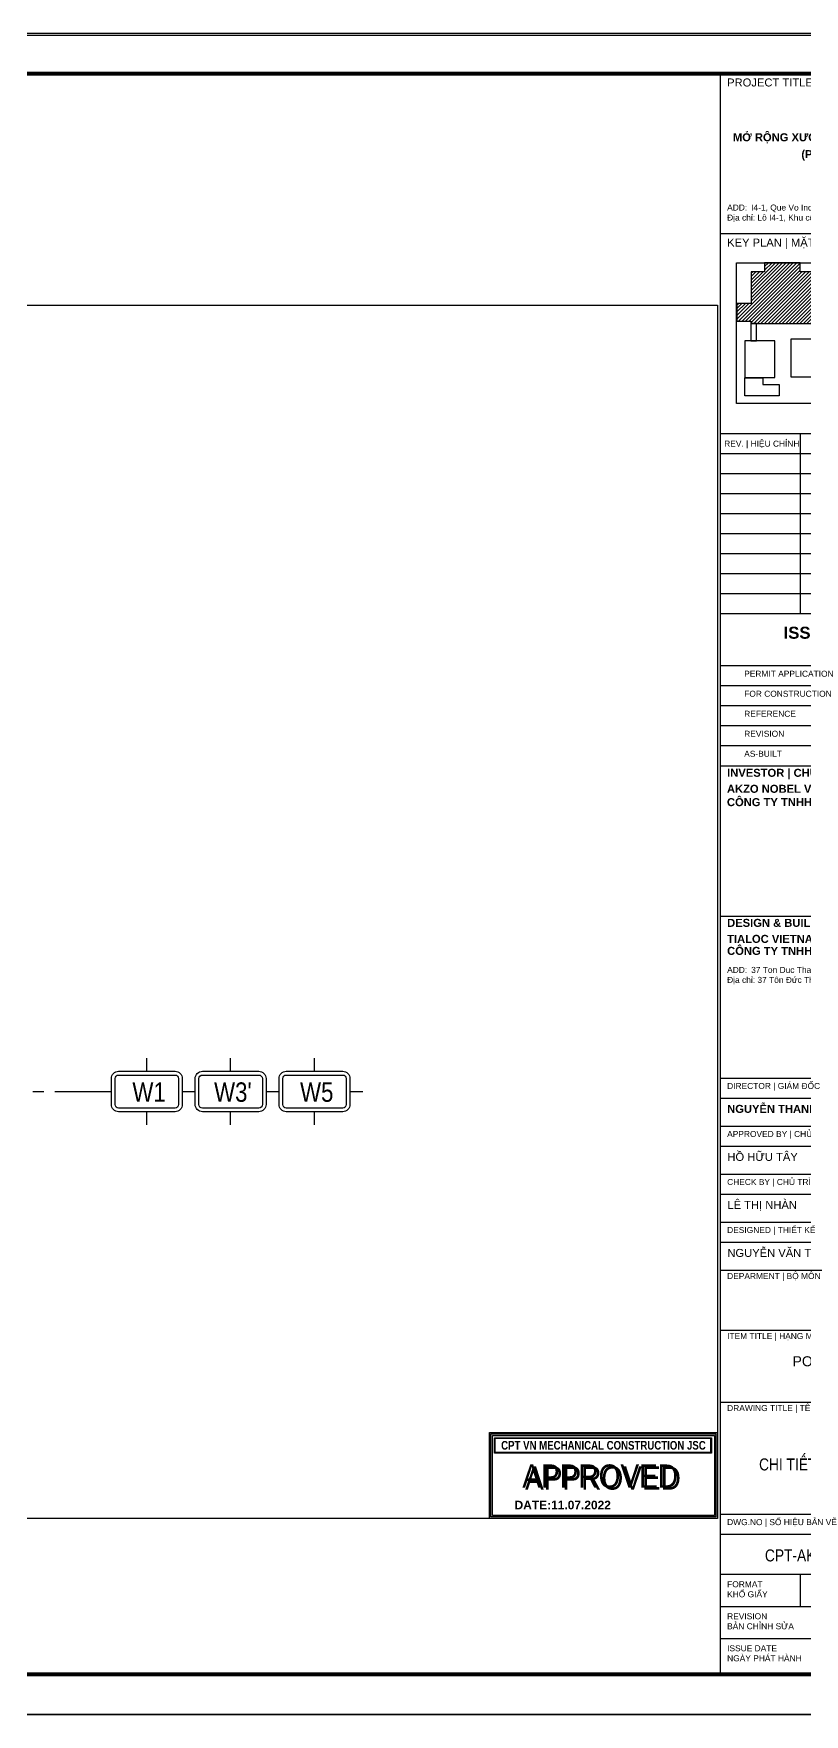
# Model space of a CAD drawing. Header units: inches. Extents: x 340055 to 349452, y -34649 to -30845.
# Drawn here: x 348013.8 to 348237.1, y -33306 to -32819 of the extents above; entities that cross this region are included whole.
import ezdxf
from ezdxf.enums import TextEntityAlignment as Align

# ---------------------------------------------------------------- set-up
doc = ezdxf.new("R2010")
doc.units = ezdxf.units.IN
doc.header["$MEASUREMENT"] = 0
doc.linetypes.add('CENTER2', pattern=[28.575, 19.05, -3.175, 3.175, -3.175])
for name, color, linetype in [('0 @ 1', 7, 'Continuous'), ('1', 1, 'Continuous'), ('3', 3, 'Continuous'), ('7', 7, 'Continuous'), ('8', 8, 'Continuous'), ('9', 9, 'Continuous'), ('DIM', 8, 'Continuous'), ('NET IN', 3, 'Continuous')]:
    doc.layers.add(name, color=color, linetype=linetype)
doc.layers.add('Cover text', color=7, linetype='Continuous', true_color=0x52370f)
for name, color, linetype, lineweight in [('TEXT @ 1', 7, 'Continuous', 20), ('TL-TIILE BLOCK A2$0$TL-TITLE BLOCK - TEXT @ 1', 7, 'Continuous', 25), ('TL-TIILE BLOCK A2$0$TL-TITLE BLOCK 1', 7, 'Continuous', 50), ('TL-TIILE BLOCK A2$0$TL-TITLE BLOCK 2', 7, 'Continuous', 25), ('TL-TITLE BLOCK - TEXT', 7, 'Continuous', 25)]:
    doc.layers.add(name, color=color, linetype=linetype, lineweight=lineweight)
doc.styles.add('2501', font='', dxfattribs={"height": 250})
doc.styles.add('hx2', font='')
doc.styles.add('HX3', font='')
doc.styles.add('TIEU DE', font='', dxfattribs={"width": 0.8})
doc.styles.add('TL-TIILE BLOCK A2$0$MEP-TEXT T.BLOCK 1', font='arial.ttf', dxfattribs={"height": 1.5})
doc.styles.add('TL-TIILE BLOCK A2$0$MEP-TEXT T.BLOCK 2', font='arial.ttf')
doc.styles.add('TL-TIILE BLOCK A2$0$MEP-TEXT T.BLOCK 3', font='arial.ttf', dxfattribs={"height": 3})
doc.styles.get('2501').set_extended_font_data('.VnArialH', bold=True)
doc.styles.get('hx2').set_extended_font_data('.VnArial NarrowH')
doc.styles.get('HX3').set_extended_font_data('.VnBlackH')
doc.styles.get('TIEU DE').set_extended_font_data('.VnArial NarrowH')

# ---------------------------------------------------------------- blocks, each defined once
blk = doc.blocks.new('TENTRUC')
at = {"layer": '7'}
for p, q in [((0, 8.27), (0, 10.26)), ((-7.48, 5.13), (-5.48, 5.13)), ((5.48, 5.13), (7.48, 5.13)), ((0, 0), (0, 2))]:
    blk.add_line(p, q, dxfattribs=at)
blk.add_lwpolyline([(-4.36, 8.27), (4.36, 8.27, -0.414214), (5.48, 7.14), (5.48, 3.12, -0.414214), (4.36, 2), (-4.36, 2, -0.414214), (-5.48, 3.12), (-5.48, 7.14, -0.414214)], format="xyb", close=True, dxfattribs=at)
at = {"layer": '8', "ltscale": 15}
blk.add_lwpolyline([(-4.36, 7.68), (4.36, 7.68, -0.414214), (4.9, 7.14), (4.9, 3.12, -0.414214), (4.36, 2.58), (-4.36, 2.58, -0.414214), (-4.9, 3.12), (-4.9, 7.14, -0.414214)], format="xyb", close=True, dxfattribs=at)
at = {"layer": '3', "style": 'hx2'}
blk.add_attdef('TR', text='', height=2.9, dxfattribs=at).set_placement((-0.16, 3.83), align=Align.CENTER)
blk = doc.blocks.new('DAUKIEMSOAT')
at = {"layer": '1'}
h = blk.add_hatch(color=10, dxfattribs=at)
h.dxf.hatch_style = 1
h.paths.add_polyline_path([(-1009.3, -10752.83), (-1009.3, -10728.79), (-944.11, -10728.79), (-944.11, -10752.83)], flags=16)
h.paths.add_polyline_path([(-1009.73, -10753.26), (-1009.73, -10728.36), (-943.68, -10728.36), (-943.68, -10753.26)])
h = blk.add_hatch(color=10, dxfattribs=at)
h.dxf.hatch_style = 1
h.paths.add_polyline_path([(-945.66, -10734.13), (-1008.05, -10734.13), (-1008.05, -10730.05), (-945.66, -10730.05)], flags=16)
h.paths.add_polyline_path([(-945.4, -10729.86), (-945.4, -10734.33), (-1008.24, -10734.33), (-1008.24, -10729.86)])
at = {"layer": '1', "color": 10}
for points in [[(-1009.73, -10753.26), (-1009.73, -10728.36), (-943.68, -10728.36), (-943.68, -10753.26)], [(-1009.3, -10752.83), (-1009.3, -10728.79), (-944.11, -10728.79), (-944.11, -10752.83)], [(-1008.87, -10752.4), (-1008.87, -10729.22), (-944.54, -10729.22), (-944.54, -10752.4)], [(-945.4, -10729.86), (-945.4, -10734.33), (-1008.24, -10734.33), (-1008.24, -10729.86)], [(-945.66, -10734.13), (-1008.05, -10734.13), (-1008.05, -10730.05), (-945.66, -10730.05)]]:
    blk.add_lwpolyline(points, close=True, dxfattribs=at)
at = {"layer": '1', "color": 10, "style": '2501', "width": 0.8}
blk.add_text('CPT VN MECHANICAL CONSTRUCTION JSC', height=2.5, dxfattribs=at).set_placement((-1006.34, -10733.32))
at = {"layer": '1', "color": 10, "style": 'HX3', "width": 0.9}
blk.add_text('APPROVED', height=6.75, dxfattribs=at).set_placement((-977.64, -10744.37), align=Align.CENTER)
at = {"layer": '1', "color": 251, "linetype": 'Continuous', "true_color": 0x645e5e, "style": 'HX3', "width": 0.9}
blk.add_text('APPROVED', height=6.75, dxfattribs=at).set_placement((-976.82, -10744.92), align=Align.CENTER)
at = {"layer": '1', "color": 10, "style": '2501'}
blk.add_attdef('DATE', text='', height=2.48, dxfattribs=at).set_placement((-1002.45, -10749.37), align=Align.MIDDLE_LEFT)
blk = doc.blocks.new('A$C57dc6cef')
at = {"layer": 'DIM', "color": 1}
blk.add_blockref('DAUKIEMSOAT', (1009.73, 10753.26), dxfattribs=at).add_auto_attribs({'DATE': 'DATE:11.07.2022'})
blk = doc.blocks.new('A$Cc64c765f')
at = {"layer": '9'}
blk.add_blockref('A$C57dc6cef', (-1.75, 0), dxfattribs=at)
blk = doc.blocks.new('kt kien truc 1')
at = {"layer": 'TL-TITLE BLOCK - TEXT', "ltscale": 5}
h = blk.add_hatch(dxfattribs=at)
h.set_pattern_fill('ANSI31', color=252, scale=5)
h.set_pattern_definition([(45, (0.60566, 1.00843), (-0.44194174, 0.44194174), [])])
h.paths.add_polyline_path([(545.12, 360.52), (542.22, 360.52), (542.22, 362.74), (533.38, 362.74), (533.38, 360.49), (529, 360.49), (529, 362.74), (520.15, 362.74), (520.15, 360.49), (516.81, 360.49), (516.81, 352.55), (513.24, 352.56), (513.24, 348.16), (516.7, 348.16), (516.7, 347.6), (538.32, 347.6), (538.32, 348.92), (545.12, 348.92)])
at = {"layer": 'Defpoints', "color": 8}
blk.add_lwpolyline([(0, 0), (594, 0), (594, 420), (0, 420)], close=True, dxfattribs=at)
at = {"layer": 'TL-TIILE BLOCK A2$0$TL-TITLE BLOCK 1', "const_width": 1}
blk.add_lwpolyline([(20, 10), (579, 10), (584, 15), (584, 405), (579, 410), (20, 410), (15, 405), (15, 15)], close=True, dxfattribs=at)
at = {"layer": 'TL-TIILE BLOCK A2$0$TL-TITLE BLOCK 2'}
for p, q in [((509, 410), (509, 10)), ((584, 370), (509, 370)), ((584, 320), (509, 320)), ((584, 320), (509, 320)), ((529, 320), (529, 275)), ((584, 315), (509, 315)), ((584, 310), (509, 310)), ((584, 305), (509, 305)), ((584, 300), (509, 300)), ((584, 295), (509, 295)), ((584, 290), (509, 290)), ((584, 285), (509, 285)), ((584, 280), (509, 280)), ((584, 275), (509, 275)), ((584, 262), (509, 262)), ((584, 257), (509, 257)), ((584, 252), (509, 252)), ((584, 247), (509, 247)), ((584, 242), (509, 242)), ((509, 237), (584, 237)), ((509, 199.5), (584, 199.5)), ((509, 159), (584, 159)), ((509, 154), (559, 154)), ((509, 147), (584, 147)), ((509, 142), (559, 142)), ((509, 135), (584, 135)), ((509, 130), (559, 130)), ((509, 123), (584, 123)), ((509, 118), (559, 118)), ((509, 111), (584, 111)), ((509, 96), (584, 96)), ((509, 78), (584, 78)), ((509, 50), (584, 50)), ((509, 45), (584, 45)), ((509, 35), (584, 35)), ((529, 35), (529, 27)), ((509, 27), (584, 27)), ((509, 19), (584, 19))]:
    blk.add_line(p, q, dxfattribs=at)
at = {"layer": 'TL-TITLE BLOCK - TEXT'}
for points in [[(513.08, 362.74), (578.82, 362.74), (578.82, 327.57), (513.08, 327.57)], [(518.14, 347.6), (516.7, 347.6), (516.7, 343.27), (518.14, 343.27)], [(522.74, 343.27), (515.2, 343.27), (515.2, 334.03), (522.74, 334.03)], [(526.77, 343.77), (548.22, 343.77), (548.22, 334.18), (526.77, 334.18)]]:
    blk.add_lwpolyline(points, close=True, dxfattribs=at)
for points in [[(545.12, 360.52), (542.22, 360.52), (542.22, 362.74), (533.38, 362.74), (533.38, 360.49), (529, 360.49), (529, 362.74), (520.15, 362.74), (520.15, 360.49), (516.81, 360.49), (516.81, 352.55), (513.24, 352.56), (513.24, 348.16), (516.7, 348.16), (516.7, 347.6), (538.32, 347.6), (538.32, 348.92), (545.12, 348.92), (545.12, 360.52)], [(515.19, 333.96), (519.69, 333.96), (519.68, 332.29), (523.77, 332.29), (523.77, 329.49), (515.19, 329.49), (515.19, 333.96), (515.19, 333.96)]]:
    blk.add_lwpolyline(points, dxfattribs=at)
at = {"layer": '0 @ 1', "insert": (510.79, 152.31), "char_height": 2, "attachment_point": 1, "style": 'TL-TIILE BLOCK A2$0$MEP-TEXT T.BLOCK 2'}
blk.add_mtext_dynamic_manual_height_columns('\\pt10;{\\fArial|b1|i0|c0|p34;NGUYỄN THANH BẢO}', width=32.1571, gutter_width=12.5, heights=[0], dxfattribs=at)
at = {"layer": 'TEXT @ 1', "attachment_point": 1, "style": 'TL-TIILE BLOCK A2$0$MEP-TEXT T.BLOCK 1'}
for s, width, insert, char_height in [('{\\C1;HỒ HỮU TÂY}', 50.8254, (510.84, 140.31), 2), ('{\\C1;LÊ THỊ NHÀN}', 50.8254, (510.84, 128.31), 2), ('{\\C1;NGUYỄN VĂN THẮNG}', 50.8254, (510.84, 116.31), 2), ('\\pi10.78205;{\\C1;POWDER WAREHOUSE\\P     KHU SƠN BỘT}', 64.0147, (516.35, 89.49), 2.5)]:
    blk.add_mtext_dynamic_manual_height_columns(s, width=width, gutter_width=15, heights=[0], dxfattribs=dict(at, insert=insert, char_height=char_height))
at = {"layer": 'TL-TIILE BLOCK A2$0$TL-TITLE BLOCK - TEXT @ 1', "attachment_point": 1}
for s, width, heights, insert, char_height, style in [('PROJECT TITLE | TÊN DỰ ÁN', 66.5482, [0], (510.78, 408.79), 2, 'TL-TIILE BLOCK A2$0$MEP-TEXT T.BLOCK 2'), ('\\pi0.50923;{\\fArial|b1|i0|c0|p34;MỞ RỘNG XƯỞNG SẢN XUẤT SƠN CÔNG NGHIỆP}', 68.8384, [0], (511.72, 395.1), 2, 'TL-TIILE BLOCK A2$0$MEP-TEXT T.BLOCK 3'), ('\\pi0.50924;{\\fArial|b1|i0|c0|p34;(POWER PROJECT)}', 32.1689, [0], (528.82, 390.88), 2, 'TL-TIILE BLOCK A2$0$MEP-TEXT T.BLOCK 3'), ('ADD:^II4-1, Que Vo Industrial Park, Bac Ninh Province, Viet Nam ', 66.5482, [0], (510.78, 377.29), 1.5, 'TL-TIILE BLOCK A2$0$MEP-TEXT T.BLOCK 1'), ('Địa chỉ: Lô I4-1, Khu công nghiệp Quế Võ, Bắc Ninh, Việt Nam', 66.5482, [0], (510.78, 374.79), 1.5, 'TL-TIILE BLOCK A2$0$MEP-TEXT T.BLOCK 1'), ('KEY PLAN | MẶT BẰNG ĐỊNH VỊ', 66.5482, [0], (510.78, 368.79), 2, 'TL-TIILE BLOCK A2$0$MEP-TEXT T.BLOCK 2'), ('REV. | HIỆU CHỈNH', 37.618, [0], (510.04, 318.29), 1.5, 'TL-TIILE BLOCK A2$0$MEP-TEXT T.BLOCK 1'), ('\\pi11.8638;{\\fArial|b1|i0|c0|p34;ISSUANCE PURPOSE}', 66.5482, [0], (513.01, 271.79), 3, 'TL-TIILE BLOCK A2$0$MEP-TEXT T.BLOCK 3'), ('PERMIT APPLICATION ', 44.9946, [0], (515.04, 260.79), 1.5, 'TL-TIILE BLOCK A2$0$MEP-TEXT T.BLOCK 1'), ('FOR CONSTRUCTION', 44.9946, [0], (515.04, 255.79), 1.5, 'TL-TIILE BLOCK A2$0$MEP-TEXT T.BLOCK 1'), ('REFERENCE ', 44.9946, [0], (515.04, 250.79), 1.5, 'TL-TIILE BLOCK A2$0$MEP-TEXT T.BLOCK 1'), ('REVISION', 44.9946, [1.55], (515.04, 245.79), 1.5, 'TL-TIILE BLOCK A2$0$MEP-TEXT T.BLOCK 1'), ('AS-BUILT ', 44.9946, [0], (515.04, 240.79), 1.5, 'TL-TIILE BLOCK A2$0$MEP-TEXT T.BLOCK 1'), ('{\\fArial|b1|i0|c0|p34;INVESTOR | CHỦ ĐẦU TƯ}', 66.5482, [0], (510.78, 236.29), 2, 'TL-TIILE BLOCK A2$0$MEP-TEXT T.BLOCK 2'), ('\\pi5.64586;{\\fArial|b1|i0|c0|p34;AKZO NOBEL VIETNAM CO., LTD\\PCÔNG TY TNHH AKZO NOBEL VIỆT NAM}', 66.5482, [0], (505.09, 232.29), 2, 'TL-TIILE BLOCK A2$0$MEP-TEXT T.BLOCK 2'), ('{\\fArial|b1|i0|c0|p34;DESIGN & BUILD CONTRACTOR | TỔNG THẦU}', 66.5482, [0], (510.78, 198.79), 2, 'TL-TIILE BLOCK A2$0$MEP-TEXT T.BLOCK 2'), ('{\\fArial|b1|i0|c0|p34;TIALOC VIETNAM CO.,LTD}', 66.5482, [0], (510.78, 194.79), 2, 'TL-TIILE BLOCK A2$0$MEP-TEXT T.BLOCK 2'), ('{\\fArial|b1|i0|c0|p34;CÔNG TY TNHH TIALOC VIỆT NAM}', 66.5482, [0], (510.78, 191.79), 2, 'TL-TIILE BLOCK A2$0$MEP-TEXT T.BLOCK 2'), ('ADD:^I37 Ton Duc Thang Str, Ben Nghe Ward, Dictrict 1, Ho Chi Minh City ', 70.4569, [0], (510.78, 186.79), 1.5, 'TL-TIILE BLOCK A2$0$MEP-TEXT T.BLOCK 1'), ('Địa chỉ: 37 Tôn Đức Thắng, phường Bến Nghé, Quận 1, TP. Hồ Chí Minh', 70.522, [0], (510.78, 184.29), 1.5, 'TL-TIILE BLOCK A2$0$MEP-TEXT T.BLOCK 1'), ('DIRECTOR | GIÁM ĐỐC', 57.2397, [0], (510.78, 157.79), 1.5, 'TL-TIILE BLOCK A2$0$MEP-TEXT T.BLOCK 1'), ('APPROVED BY | CHỦ NHIỆM THIẾT KẾ', 57.2397, [0], (510.78, 145.79), 1.5, 'TL-TIILE BLOCK A2$0$MEP-TEXT T.BLOCK 1'), ('CHECK BY | CHỦ TRÌ THIẾT KẾ', 50.8254, [0], (510.78, 133.79), 1.5, 'TL-TIILE BLOCK A2$0$MEP-TEXT T.BLOCK 1'), ('DESIGNED | THIẾT KẾ', 44.9979, [0], (510.78, 121.79), 1.5, 'TL-TIILE BLOCK A2$0$MEP-TEXT T.BLOCK 1'), ('DEPARMENT | BỘ MÔN', 63.0963, [0], (510.78, 110.29), 1.5, 'TL-TIILE BLOCK A2$0$MEP-TEXT T.BLOCK 1'), ('ITEM TITLE | HẠNG MỤC THIẾT KẾ', 63.0963, [0], (510.78, 95.29), 1.5, 'TL-TIILE BLOCK A2$0$MEP-TEXT T.BLOCK 1'), ('DRAWING TITLE | TÊN BẢN VẼ', 63.0963, [0], (510.78, 77.29), 1.5, 'TL-TIILE BLOCK A2$0$MEP-TEXT T.BLOCK 1'), ('DWG.NO | SỐ HIỆU BẢN VẼ', 37.618, [0], (510.78, 48.79), 1.5, 'TL-TIILE BLOCK A2$0$MEP-TEXT T.BLOCK 1'), ('FORMAT', 21.1246, [0], (510.78, 33.27), 1.5, 'TL-TIILE BLOCK A2$0$MEP-TEXT T.BLOCK 1'), ('KHỔ GIẤY', 31.0296, [0], (510.78, 30.77), 1.5, 'TL-TIILE BLOCK A2$0$MEP-TEXT T.BLOCK 1'), ('REVISION', 21.1246, [0], (510.78, 25.27), 1.5, 'TL-TIILE BLOCK A2$0$MEP-TEXT T.BLOCK 1'), ('BẢN CHỈNH SỬA', 31.0296, [0], (510.78, 22.77), 1.5, 'TL-TIILE BLOCK A2$0$MEP-TEXT T.BLOCK 1'), ('ISSUE DATE', 21.1246, [0], (510.78, 17.27), 1.5, 'TL-TIILE BLOCK A2$0$MEP-TEXT T.BLOCK 1'), ('NGÀY PHÁT HÀNH', 31.0296, [0], (510.78, 14.77), 1.5, 'TL-TIILE BLOCK A2$0$MEP-TEXT T.BLOCK 1')]:
    blk.add_mtext_dynamic_manual_height_columns(s, width=width, gutter_width=15, heights=heights, dxfattribs=dict(at, insert=insert, char_height=char_height, style=style))

msp = doc.modelspace()

# ---------------------------------------------------------------- linework, layer by layer
at = {"color": 8, "linetype": 'CENTER2'}
msp.add_line((347905.6012, -33125.5178), (348032.5521, -33125.5178), dxfattribs=at)
at = {"color": 8}
msp.add_lwpolyline([(347642.5839, -32897.6427), (348211.9218, -32897.6427), (348211.9218, -33249.2225), (347642.5839, -33249.2225)], close=True, dxfattribs=at)
at = {"layer": 'NET IN'}
msp.add_lwpolyline([(347622.4698, -32819.401), (348311.2497, -32819.401), (348311.2497, -33306.0016), (347622.4698, -33306.0016)], close=True, dxfattribs=at)

# ---------------------------------------------------------------- block references
msp.add_blockref('A$Cc64c765f', (348147.6182, -33249.2225))
at = {"layer": '3'}
ref = msp.add_blockref('kt kien truc 1', (347622.4699, -33306.0016), dxfattribs=dict(at, xscale=1.159562065285868, yscale=1.159562065285868, zscale=1.159562065285868))
ref.add_attrib('TENBANVE', 'CHI TIÕT: KE GãC PERAPET, CO-02', dxfattribs={"layer": 'Cover text', "ltscale": 0.5, "height": 3.478686, "style": 'TIEU DE'}).set_placement((348257.9754, -33233.5688), align=Align.MIDDLE_CENTER)
ref.add_attrib('STT', 'CPT-AKZ-02-TD-029', dxfattribs={"layer": 'Cover text', "ltscale": 0.5, "height": 3.478686, "style": 'TIEU DE'}).set_placement((348244.4128, -33259.9361), align=Align.MIDDLE_CENTER)
ref = msp.add_blockref('TENTRUC', (348046.5737, -33135.1412), dxfattribs=dict(at, xscale=1.875, yscale=1.875, zscale=1.875))
ref.add_attrib('TR', 'W1', dxfattribs={"layer": '0', "height": 5.625, "style": 'hx2'}).set_placement((348047.2309, -33128.498), align=Align.CENTER)
ref = msp.add_blockref('TENTRUC', (348070.8705, -33135.1412), dxfattribs=dict(at, xscale=1.875, yscale=1.875, zscale=1.875))
ref.add_attrib('TR', "w3'", dxfattribs={"layer": '0', "height": 5.625, "style": 'hx2'}).set_placement((348071.5277, -33128.498), align=Align.CENTER)
ref = msp.add_blockref('TENTRUC', (348095.1673, -33135.1412), dxfattribs=dict(at, xscale=1.875, yscale=1.875, zscale=1.875))
ref.add_attrib('TR', 'W5', dxfattribs={"layer": '0', "height": 5.625, "style": 'hx2'}).set_placement((348095.8246, -33128.498), align=Align.CENTER)

doc.saveas('drawing.dxf')
